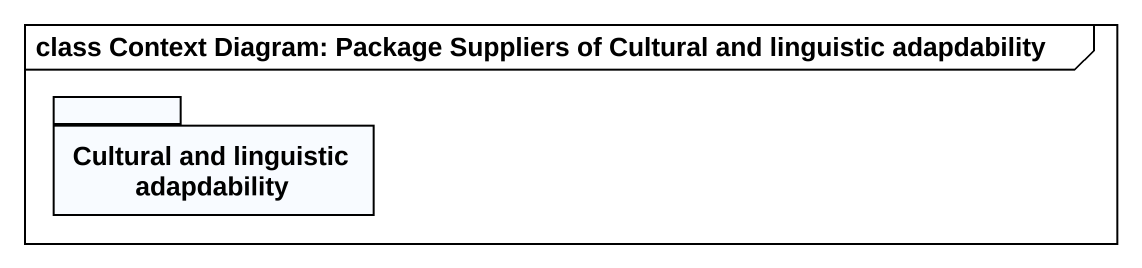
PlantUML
@startuml
mainframe class Context Diagram: Package Suppliers of Cultural and linguistic adapdability
package "Cultural and linguistic adapdability" as Cultural_and_linguistic {
}
@enduml
